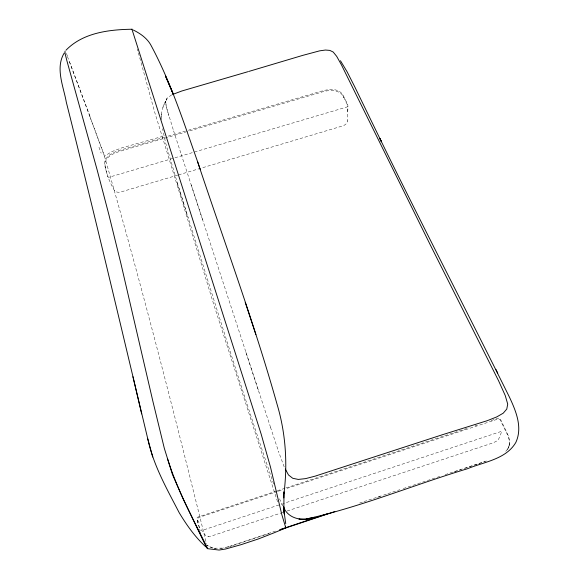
<?xml version="1.0" encoding="UTF-8"?>
<svg xmlns="http://www.w3.org/2000/svg" width="579" height="579" viewBox="0 0 579 579"><rect width="100%" height="100%" fill="white"/><g stroke="black" fill="none" stroke-linecap="round" stroke-linejoin="round"><path stroke-width="0.43" stroke-dasharray="2.9 2.17" d="M178.549 174.872L343.832 125.578L346.293 123.776L347.436 121.445L347.936 106.08L347.762 104.734L343.275 95.564C338.744 87.219 327.533 89.217 320.071 91.576L186.329 130.818M347.755 111.588L347.899 106.623M161.751 119.679C160.412 112.131 163.387 105.009 167.085 98.633L165.449 102.28L165.724 101.325L166.209 106.587L168.757 115.822M347.48 121.192L347.538 120.729M509.281 444.773L509.151 439.779L507.501 434.757L500.22 419.804L498.237 418.957L286.062 488.669M509.303 444.781L508.905 446.395M509.107 445.627L509.571 440.713L508.586 436.313L500.292 418.885L498.541 418.147L490.435 420.745M508.955 446.163L507.986 448.595M508.702 446.916L507.124 449.984M162.844 107.368L165.326 101.875M507.624 449.087L504.83 452.38M89.919 116.56L104.444 156.214L111.682 151.676L121.713 147.898L162.207 136.485L154.89 112.883L137.332 49.012M171.717 94.862L167.049 98.148L165.681 101.202L166.159 106.471L173.649 131.006M275.59 531.073L229.508 546.373M359.682 503.035L363.113 501.884M232.78 545.606L268.794 533.599M282.834 512.422L211.147 536.118L207.97 536.458L205.842 535.886L201.362 529.894L202.607 530.248L282.147 503.911M287.104 511.011L492.816 442.942L496.29 441.299L498.584 439.316L501.87 431.217L283.001 503.629M363.967 501.602L382.77 495.363M383.624 495.081L387.047 493.945M387.901 493.663L399.865 489.689M403.288 488.553L441.748 475.786M445.164 474.65L487.048 460.754M377.631 497.332L381.047 496.196M454.493 471.813L461.325 469.54M464.742 468.411L485.238 461.601M276.444 491.072L197.88 517.076L197.034 517.937L196.954 518.972L200.081 530.885M277.305 490.789L285.027 488.242M285.888 487.959L469.142 427.7M277.493 491.491L198.329 517.662C195.543 520.586 199.733 525.392 199.654 528.938M278.347 491.209L282.632 489.798M475.127 425.731L476.843 425.174M230.384 546.359L231.926 545.896M177.688 175.133L121.257 191.852C118.717 192.662 115.279 192.438 113.933 189.767C109.677 181.857 105.914 173.302 104.937 164.277C105.45 155.86 115.134 152.798 121.88 150.721L185.714 132.041M164.733 137.129L121.547 149.766C114.208 151.734 102.881 156.142 104.835 165.732L107.73 176.595L108.273 177.188L109.395 177.145L347.111 106.941L347.907 105.921L344.179 98.141C340.445 88.457 328.09 89.774 320.158 92.582L186.576 131.788M168.192 136.123L185.461 131.071M228.734 546.612L223.653 547.886M227.533 547.213L228.843 546.829M224.992 547.85L226.244 547.553M222.452 548.096L213.998 548.204M222.575 548.306L220.288 548.595M208.223 536.465L208.715 536.458M216.076 548.646L214.165 548.414M213.086 548.024L209.736 546.865L206.891 545.013M212.37 548.009L206.964 545.186M282.928 505.959L279.505 498.809M197.533 520.051L199.639 523.51M284.166 466.848L278.564 451.613M66.404 53.434L67.663 56.547M67.454 56.568L90.114 116.545M69.415 61.627L104.618 156.156M98.973 147.24L101.166 153.16M273.635 483.979C239.945 385.455 209.656 285.794 178.404 186.481L165.652 143.02L162.59 128.748M270.487 427.193L278.629 451.758M270.552 427.331L245.366 350.606M191.236 184.976L259.03 392.258M181.213 154.311L203.12 221.402M162.207 136.485L213.933 305.046L277.811 502.565M173.599 130.897L181.263 154.419M104.444 156.214C141.587 284.607 174.511 414.188 206.537 543.949M177.283 182.834L188.052 217.639M200.001 530.321L199.762 529.38M200.45 532.065L200.652 532.846M161.548 113.976L161.7 118.196M343.644 97.308L343.376 96.809L343.644 97.308M105.4 167.758L105.284 167.251L105.392 167.722"/><path stroke-width="0.87" d="M283.826 497.94L283.985 491.882L283.848 510.157L283.659 506.451L284.311 514.101L283.667 508.615L285.722 523.64M283.942 493.663C287.698 463.924 285.773 433.562 277.211 404.779C254.109 322.626 224.435 242.485 197.54 161.527C183.775 122.553 171.029 82.877 151.51 46.284C147.804 38.713 140.719 33.676 133.344 30.05M64.197 53.073C55.077 68.134 63.596 86.618 66.31 102.201C94.565 214.201 120.982 326.643 147.811 438.983C153.392 465.371 166.926 488.951 179.172 512.661C186.604 525.03 195.043 536.979 205.733 546.764M65.97 50.243C82.565 33.032 108.085 29.688 130.912 29.254M285.346 526.311L285.831 527.903L274.019 532.832L258.661 538.839L241.168 544.651L225.636 548.993L219.079 550.05L207.485 548.675L206.58 547.683L182.95 498.526L172.448 474.483L164.306 448.262L152.914 401.428L120.91 263.59L108.975 215.055L97.207 170.132L66.838 60.534L65.072 53.485L65 51.205M172.535 94.478L181.994 90.939L247.877 71.716M279.874 529.647L327.07 513.906M279.939 529.886L334.821 511.59M248.695 71.478L302.629 55.41L319.659 50.843L325.434 50.04L329.806 50.395L333.2 52.038L336.703 56.366L341.436 64.848L430.103 244.519L498.649 380.931L505.257 395.573L507.718 404.12L506.763 409.1L503.202 413.203L496.789 416.894L487.286 420.672L442.421 434.728L315.208 476.126L305.596 478.623L298.272 479.426L292.728 478.276L288.465 474.932L285.338 469.055M306.226 518.914L315.106 517.264M315.36 517.394C303.801 521.476 288.248 519.624 283.399 506.719M299.386 519.153L298.967 519.16L306.175 519.081C361.187 506.835 413.565 484.934 467.485 468.729C484.001 461.904 505.981 459.328 515.809 442.486C522.866 427.331 515.867 410.8 509.31 396.861C466.479 310.547 422.019 225.028 379.802 138.395L381.431 141.732L354.522 86.351L347.067 71.724L340.452 60.723M207.695 548.545C193.241 519.291 177.326 490.16 167.548 458.829M495.841 369.279L497.73 373.108M285.831 527.903L281.807 514.622L270.473 467.007L261.122 433.982L131.853 28.95L131.925 29.652M197.54 161.527L200.211 169.35M255.867 334.532L245.228 302.325M147.811 438.983L152.74 457.026M132.953 376.726L141.667 413.905M170.32 87.277L165.428 75.885L173.049 93.697L170.32 87.277"/></g></svg>
